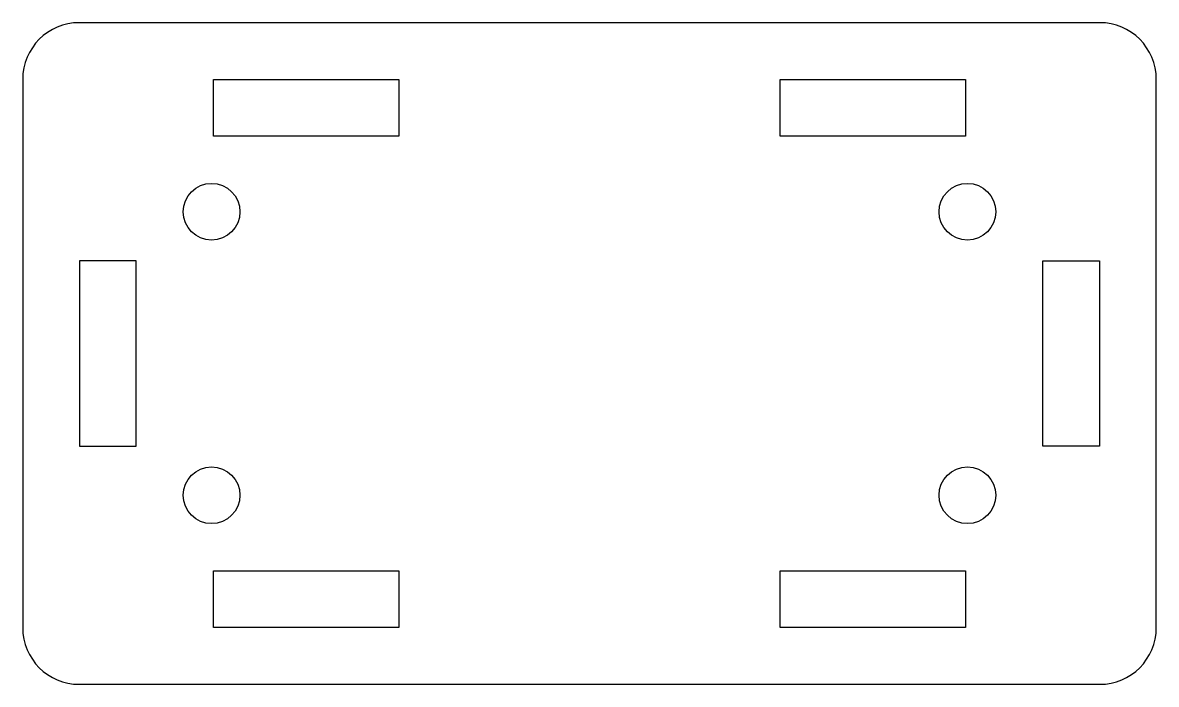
# Model space of a CAD drawing. Extents: x 0 to 60, y 0 to 35.
import ezdxf

# ---------------------------------------------------------------- set-up
doc = ezdxf.new("R2010")
doc.units = 0
doc.layers.get('0').update_dxf_attribs({"linetype": 'continuous'})

# ---------------------------------------------------------------- blocks, each defined once
blk = doc.blocks.new('FILLET002')
at = {"color": 0}
for p, q in [((57, 35), (3, 35)), ((0, 32), (0, 3)), ((10.1, 32), (19.9, 32)), ((10.1, 29), (10.1, 32)), ((19.9, 32), (19.9, 29)), ((40.1, 32), (49.9, 32)), ((40.1, 29), (40.1, 32)), ((49.9, 32), (49.9, 29)), ((60, 3), (60, 32)), ((19.9, 29), (10.1, 29)), ((49.9, 29), (40.1, 29)), ((6, 22.4), (3, 22.4)), ((3, 22.4), (3, 12.6)), ((6, 12.6), (6, 22.4)), ((54, 22.4), (57, 22.4)), ((54, 12.6), (54, 22.4)), ((57, 22.4), (57, 12.6)), ((3, 12.6), (6, 12.6)), ((57, 12.6), (54, 12.6)), ((10.1, 6), (19.9, 6)), ((10.1, 3), (10.1, 6)), ((19.9, 6), (19.9, 3)), ((40.1, 6), (49.9, 6)), ((40.1, 3), (40.1, 6)), ((49.9, 6), (49.9, 3)), ((19.9, 3), (10.1, 3)), ((49.9, 3), (40.1, 3)), ((3, 0), (57, 0))]:
    blk.add_line(p, q, dxfattribs=at)
for centre in [(10, 25), (50, 25), (10, 10), (50, 10)]:
    blk.add_circle(centre, 1.5, dxfattribs=at)
for centre, start, end in [((3, 32), 90, -180), ((57, 32), 0, 90), ((3, 3), -180, -90), ((57, 3), -90, 0)]:
    blk.add_arc(centre, 3, start, end, dxfattribs=at)

msp = doc.modelspace()

# ---------------------------------------------------------------- block references
at = {"color": 0}
msp.add_blockref('FILLET002', (0, 0), dxfattribs=at)

doc.saveas('drawing.dxf')
